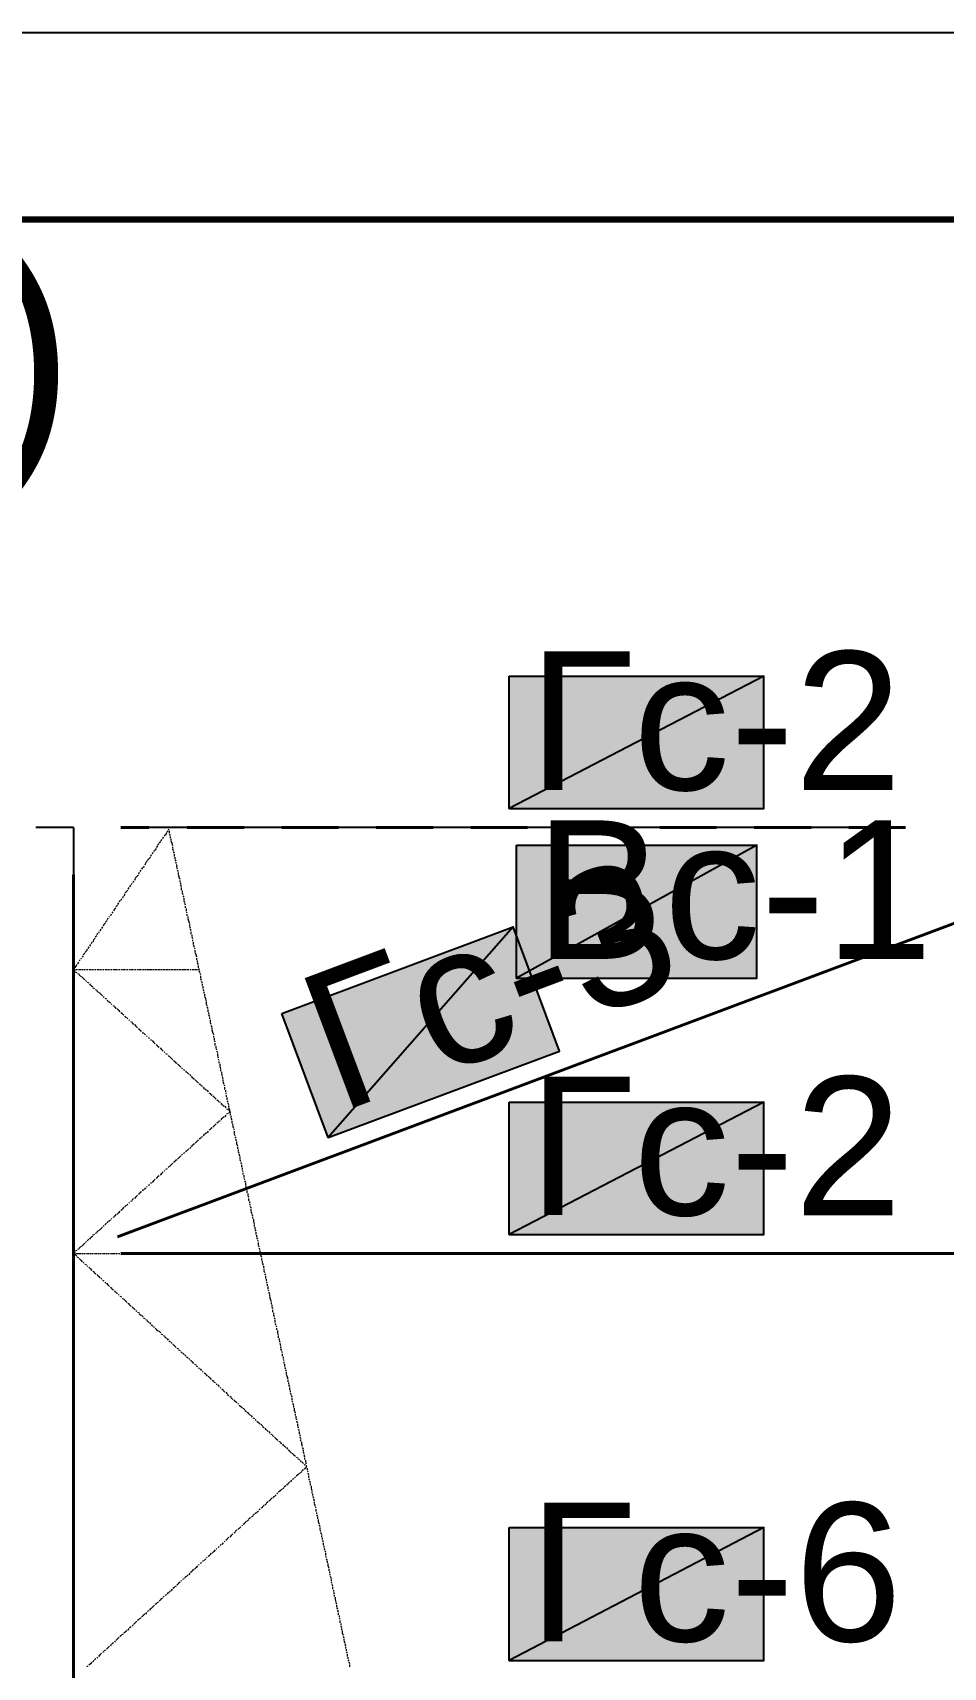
# Model space of a CAD drawing. Extents: x 0 to 604, y 0 to 420.
# Drawn here: x 78.74 to 102.81, y 376.8 to 420 of the extents above; entities that cross this region are included whole.
import ezdxf

# ---------------------------------------------------------------- set-up
doc = ezdxf.new("R2010")
doc.units = 0
doc.styles.add('TEYPDFCAD_TEXT', font='arial.ttf')

# ---------------------------------------------------------------- blocks, each defined once
blk = doc.blocks.new('A2-landscape')
for points in [[(594, 420), (0, 420)], [(589, 415), (20, 415)]]:
    blk.add_lwpolyline(points)

msp = doc.modelspace()

# ---------------------------------------------------------------- hatches: boundary and pattern name
at = {"true_color": 0xffffff}
h = msp.add_hatch(color=0, dxfattribs=at)
h.paths.add_polyline_path([(91.334, 402.992), (98.065, 402.992), (91.334, 399.5)])
h.paths.add_polyline_path([(98.065, 402.992), (91.334, 399.5), (98.065, 399.5)])
h = msp.add_hatch(color=0, dxfattribs=at)
h.paths.add_polyline_path([(91.525, 398.526), (97.875, 398.526), (91.525, 395.012)])
h.paths.add_polyline_path([(97.875, 398.526), (91.525, 395.012), (97.875, 395.012)])
h = msp.add_hatch(color=0, dxfattribs=at)
h.paths.add_polyline_path([(85.323, 394.081), (91.44, 396.367), (86.55, 390.8)])
h.paths.add_polyline_path([(91.44, 396.367), (86.55, 390.8), (92.668, 393.086)])
h = msp.add_hatch(color=0, dxfattribs=at)
h.paths.add_polyline_path([(91.334, 391.731), (98.065, 391.731), (91.334, 388.239)])
h.paths.add_polyline_path([(98.065, 391.731), (91.334, 388.239), (98.065, 388.239)])
h = msp.add_hatch(color=0, dxfattribs=at)
h.paths.add_polyline_path([(91.334, 380.492), (98.065, 380.492), (91.334, 376.978)])
h.paths.add_polyline_path([(98.065, 380.492), (91.334, 376.978), (98.065, 376.978)])

# ---------------------------------------------------------------- linework, layer by layer
at = {"color": 0, "lineweight": 0, "true_color": 0xffffff}
for p, q in [((91.334, 399.5), (98.065, 399.5)), ((91.525, 395.012), (97.875, 395.012)), ((86.55, 390.8), (92.668, 393.086)), ((91.334, 388.239), (98.065, 388.239)), ((91.334, 376.978), (98.065, 376.978))]:
    msp.add_line(p, q, dxfattribs=at)
at = {"color": 7, "lineweight": 25}
for p, q in [((79.819, 398.992), (78.825, 398.992)), ((79.819, 398.992), (79.819, 385.593)), ((101.325, 398.992), (81.322, 398.992)), ((79.819, 384.09), (79.819, 383.074)), ((79.819, 381.593), (79.819, 361.59))]:
    msp.add_line(p, q, dxfattribs=at)
at = {"color": 7, "lineweight": 40}
for p, q in [((81.809, 398.992), (81.068, 398.992)), ((84.328, 398.992), (82.825, 398.992)), ((86.826, 398.992), (85.323, 398.992)), ((89.323, 398.992), (87.82, 398.992)), ((91.821, 398.992), (90.318, 398.992)), ((94.319, 398.992), (92.816, 398.992)), ((96.816, 398.992), (95.313, 398.992)), ((99.314, 398.992), (97.811, 398.992)), ((101.812, 398.992), (100.309, 398.992)), ((80.984, 388.175), (108.648, 398.547)), ((79.819, 397.743), (79.819, 310.219)), ((108.564, 387.731), (81.068, 387.731))]:
    msp.add_line(p, q, dxfattribs=at)
at = {"color": 7, "lineweight": 5}
for p, q in [((82.232, 398.801), (82.211, 398.759)), ((82.275, 398.843), (82.254, 398.801)), ((82.317, 398.907), (82.275, 398.865)), ((82.338, 398.949), (82.317, 398.928)), ((82.338, 398.928), (82.338, 398.949)), ((82.359, 398.843), (82.359, 398.907)), ((82.381, 398.78), (82.359, 398.822)), ((82.381, 398.716), (82.381, 398.759)), ((81.915, 398.335), (81.894, 398.293)), ((81.957, 398.399), (81.936, 398.357)), ((82, 398.441), (81.978, 398.399)), ((82.042, 398.505), (82, 398.462)), ((82.084, 398.568), (82.042, 398.526)), ((82.127, 398.611), (82.084, 398.589)), ((82.148, 398.674), (82.127, 398.632)), ((82.19, 398.738), (82.169, 398.695)), ((82.402, 398.653), (82.402, 398.695)), ((82.423, 398.568), (82.402, 398.632)), ((82.444, 398.505), (82.423, 398.568)), ((82.444, 398.441), (82.444, 398.484)), ((82.465, 398.378), (82.444, 398.42)), ((82.486, 398.314), (82.465, 398.357)), ((81.64, 397.933), (81.619, 397.891)), ((81.682, 397.976), (81.661, 397.933)), ((81.724, 398.039), (81.703, 397.997)), ((81.767, 398.103), (81.724, 398.06)), ((81.809, 398.166), (81.767, 398.124)), ((81.851, 398.209), (81.809, 398.166)), ((81.873, 398.272), (81.851, 398.23)), ((82.486, 398.23), (82.486, 398.293)), ((82.508, 398.166), (82.508, 398.209)), ((82.529, 398.103), (82.508, 398.145)), ((82.529, 398.039), (82.529, 398.081)), ((82.55, 397.954), (82.55, 398.018)), ((82.571, 397.891), (82.55, 397.933)), ((81.322, 397.468), (81.301, 397.425)), ((81.365, 397.51), (81.343, 397.489)), ((81.407, 397.574), (81.386, 397.531)), ((81.449, 397.637), (81.428, 397.595)), ((81.492, 397.7), (81.449, 397.658)), ((81.534, 397.743), (81.492, 397.7)), ((81.555, 397.806), (81.534, 397.764)), ((81.597, 397.87), (81.576, 397.827)), ((82.592, 397.827), (82.571, 397.87)), ((82.592, 397.764), (82.592, 397.806)), ((82.613, 397.679), (82.592, 397.743)), ((82.635, 397.616), (82.613, 397.679)), ((82.635, 397.552), (82.635, 397.595)), ((82.656, 397.489), (82.656, 397.531)), ((82.677, 397.425), (82.656, 397.468)), ((81.047, 397.065), (81.026, 397.023)), ((81.089, 397.108), (81.068, 397.065)), ((81.132, 397.171), (81.111, 397.129)), ((81.174, 397.235), (81.153, 397.192)), ((81.216, 397.298), (81.174, 397.256)), ((81.259, 397.341), (81.216, 397.298)), ((81.28, 397.404), (81.259, 397.362)), ((82.677, 397.341), (82.677, 397.404)), ((82.698, 397.277), (82.698, 397.319)), ((82.719, 397.214), (82.698, 397.256)), ((82.74, 397.15), (82.719, 397.192)), ((82.74, 397.065), (82.74, 397.129)), ((82.762, 397.002), (82.74, 397.044)), ((80.73, 396.6), (80.708, 396.557)), ((80.772, 396.642), (80.751, 396.621)), ((80.814, 396.706), (80.793, 396.663)), ((80.857, 396.769), (80.835, 396.727)), ((80.899, 396.833), (80.878, 396.79)), ((80.941, 396.875), (80.899, 396.833)), ((80.984, 396.938), (80.941, 396.896)), ((81.005, 397.002), (80.984, 396.96)), ((82.783, 396.938), (82.762, 396.981)), ((82.783, 396.875), (82.783, 396.917)), ((82.804, 396.79), (82.804, 396.854)), ((82.825, 396.727), (82.804, 396.769)), ((82.825, 396.663), (82.825, 396.706)), ((82.846, 396.6), (82.846, 396.642)), ((80.454, 396.198), (80.433, 396.155)), ((80.497, 396.24), (80.476, 396.198)), ((80.539, 396.303), (80.518, 396.261)), ((80.581, 396.367), (80.56, 396.325)), ((80.624, 396.43), (80.603, 396.388)), ((80.666, 396.473), (80.624, 396.43)), ((80.708, 396.536), (80.666, 396.494)), ((82.867, 396.515), (82.846, 396.579)), ((82.889, 396.452), (82.867, 396.515)), ((82.889, 396.388), (82.889, 396.43)), ((82.91, 396.325), (82.889, 396.367)), ((82.931, 396.261), (82.91, 396.303)), ((82.931, 396.176), (82.931, 396.24)), ((80.158, 395.732), (80.116, 395.69)), ((80.179, 395.774), (80.158, 395.732)), ((80.222, 395.838), (80.2, 395.796)), ((80.264, 395.901), (80.243, 395.859)), ((80.306, 395.965), (80.285, 395.923)), ((80.349, 396.007), (80.327, 395.965)), ((80.391, 396.071), (80.349, 396.028)), ((80.433, 396.134), (80.391, 396.092)), ((82.952, 396.113), (82.952, 396.155)), ((82.973, 396.049), (82.952, 396.092)), ((82.973, 395.986), (82.973, 396.028)), ((82.994, 395.901), (82.994, 395.965)), ((83.016, 395.838), (82.994, 395.88)), ((83.037, 395.774), (83.016, 395.817)), ((83.037, 395.711), (83.037, 395.753)), ((79.883, 395.33), (79.841, 395.288)), ((79.904, 395.372), (79.883, 395.33)), ((79.947, 395.436), (79.925, 395.393)), ((79.989, 395.499), (79.968, 395.457)), ((80.031, 395.541), (80.01, 395.52)), ((80.073, 395.605), (80.052, 395.563)), ((80.116, 395.668), (80.073, 395.626)), ((83.058, 395.626), (83.037, 395.69)), ((83.079, 395.563), (83.058, 395.626)), ((83.079, 395.499), (83.079, 395.541)), ((83.1, 395.436), (83.1, 395.478)), ((83.121, 395.372), (83.1, 395.414)), ((83.121, 395.288), (83.121, 395.351)), ((79.841, 395.266), (79.819, 395.245)), ((79.819, 395.245), (79.862, 395.203)), ((79.819, 395.203), (79.819, 395.245)), ((79.819, 395.245), (79.862, 395.245)), ((79.819, 395.139), (79.819, 395.182)), ((79.819, 395.055), (79.819, 395.118)), ((79.819, 394.991), (79.819, 395.055)), ((79.819, 394.928), (79.819, 394.97)), ((79.819, 394.864), (79.819, 394.906)), ((79.862, 395.182), (79.904, 395.16)), ((79.883, 395.245), (79.925, 395.245)), ((79.925, 395.139), (79.968, 395.118)), ((79.947, 395.245), (80.01, 395.245)), ((79.968, 395.097), (80.01, 395.055)), ((80.031, 395.245), (80.073, 395.245)), ((80.031, 395.055), (80.073, 395.012)), ((80.073, 395.012), (80.116, 394.97)), ((80.095, 395.245), (80.137, 395.245)), ((80.137, 394.949), (80.158, 394.928)), ((80.158, 395.245), (80.2, 395.245)), ((80.179, 394.906), (80.222, 394.885)), ((80.222, 395.245), (80.285, 395.245)), ((80.243, 394.864), (80.264, 394.822)), ((80.306, 395.245), (80.349, 395.245)), ((80.37, 395.245), (80.412, 395.245)), ((80.433, 395.245), (80.497, 395.245)), ((80.518, 395.245), (80.56, 395.245)), ((80.581, 395.245), (80.624, 395.245)), ((80.645, 395.245), (80.708, 395.245)), ((80.73, 395.245), (80.772, 395.245)), ((80.793, 395.245), (80.835, 395.245)), ((80.857, 395.245), (80.92, 395.245)), ((80.92, 395.245), (80.984, 395.245)), ((81.005, 395.245), (81.047, 395.245)), ((81.068, 395.245), (81.111, 395.245)), ((81.132, 395.245), (81.195, 395.245)), ((81.216, 395.245), (81.259, 395.245)), ((81.28, 395.245), (81.322, 395.245)), ((81.343, 395.245), (81.407, 395.245)), ((81.428, 395.245), (81.47, 395.245)), ((81.492, 395.245), (81.534, 395.245)), ((81.555, 395.245), (81.619, 395.245)), ((81.64, 395.245), (81.682, 395.245)), ((81.703, 395.245), (81.746, 395.245)), ((81.767, 395.245), (81.83, 395.245)), ((81.83, 395.245), (81.894, 395.245)), ((81.915, 395.245), (81.957, 395.245)), ((81.978, 395.245), (82.021, 395.245)), ((82.042, 395.245), (82.105, 395.245)), ((82.127, 395.245), (82.169, 395.245)), ((82.19, 395.245), (82.232, 395.245)), ((82.254, 395.245), (82.317, 395.245)), ((82.338, 395.245), (82.381, 395.245)), ((82.402, 395.245), (82.444, 395.245)), ((82.465, 395.245), (82.529, 395.245)), ((82.55, 395.245), (82.592, 395.245)), ((82.613, 395.245), (82.656, 395.245)), ((82.677, 395.245), (82.74, 395.245)), ((82.74, 395.245), (82.804, 395.245)), ((82.825, 395.245), (82.867, 395.245)), ((82.889, 395.245), (82.931, 395.245)), ((82.952, 395.245), (83.016, 395.245)), ((83.037, 395.245), (83.079, 395.245)), ((83.1, 395.245), (83.143, 395.245)), ((83.143, 395.224), (83.143, 395.266)), ((83.164, 395.16), (83.143, 395.203)), ((83.185, 395.097), (83.164, 395.139)), ((83.185, 395.012), (83.185, 395.076)), ((83.206, 394.949), (83.185, 394.991)), ((83.227, 394.885), (83.206, 394.928)), ((83.227, 394.822), (83.227, 394.864)), ((79.819, 394.779), (79.819, 394.843)), ((79.819, 394.716), (79.819, 394.758)), ((79.819, 394.652), (79.819, 394.695)), ((79.819, 394.568), (79.819, 394.631)), ((79.819, 394.504), (79.819, 394.547)), ((79.819, 394.441), (79.819, 394.483)), ((80.285, 394.822), (80.327, 394.779)), ((80.327, 394.758), (80.37, 394.737)), ((80.391, 394.716), (80.433, 394.695)), ((80.433, 394.674), (80.476, 394.631)), ((80.497, 394.631), (80.539, 394.589)), ((80.539, 394.589), (80.581, 394.547)), ((80.603, 394.525), (80.624, 394.504)), ((80.645, 394.483), (80.687, 394.462)), ((80.708, 394.441), (80.73, 394.399)), ((83.248, 394.737), (83.248, 394.801)), ((83.27, 394.674), (83.248, 394.716)), ((83.27, 394.61), (83.27, 394.652)), ((83.291, 394.547), (83.291, 394.589)), ((83.312, 394.462), (83.291, 394.525)), ((83.333, 394.399), (83.312, 394.462)), ((79.819, 394.356), (79.819, 394.42)), ((79.819, 394.293), (79.819, 394.335)), ((79.819, 394.229), (79.819, 394.271)), ((79.819, 394.144), (79.819, 394.208)), ((79.819, 394.081), (79.819, 394.144)), ((79.819, 394.017), (79.819, 394.06)), ((80.751, 394.399), (80.793, 394.356)), ((80.814, 394.335), (80.835, 394.314)), ((80.857, 394.293), (80.899, 394.271)), ((80.899, 394.25), (80.941, 394.208)), ((80.962, 394.208), (81.005, 394.166)), ((81.005, 394.166), (81.047, 394.123)), ((81.068, 394.102), (81.111, 394.081)), ((81.111, 394.06), (81.153, 394.039)), ((81.174, 394.017), (81.195, 393.975)), ((83.333, 394.335), (83.333, 394.377)), ((83.354, 394.271), (83.333, 394.314)), ((83.375, 394.208), (83.354, 394.25)), ((83.375, 394.123), (83.375, 394.187)), ((83.397, 394.06), (83.397, 394.102)), ((83.418, 393.996), (83.397, 394.039)), ((79.819, 393.954), (79.819, 393.996)), ((79.819, 393.869), (79.819, 393.933)), ((79.819, 393.806), (79.819, 393.848)), ((79.819, 393.742), (79.819, 393.785)), ((79.819, 393.658), (79.819, 393.721)), ((79.819, 393.594), (79.819, 393.637)), ((79.819, 393.531), (79.819, 393.573)), ((81.216, 393.975), (81.259, 393.933)), ((81.28, 393.912), (81.301, 393.89)), ((81.322, 393.869), (81.365, 393.848)), ((81.365, 393.827), (81.407, 393.785)), ((81.428, 393.785), (81.47, 393.742)), ((81.47, 393.742), (81.513, 393.7)), ((81.534, 393.679), (81.576, 393.658)), ((81.576, 393.637), (81.619, 393.615)), ((81.64, 393.594), (81.661, 393.552)), ((83.418, 393.933), (83.418, 393.975)), ((83.439, 393.848), (83.439, 393.912)), ((83.46, 393.785), (83.439, 393.827)), ((83.481, 393.721), (83.46, 393.764)), ((83.481, 393.658), (83.481, 393.7)), ((83.502, 393.573), (83.481, 393.637)), ((83.524, 393.51), (83.502, 393.573)), ((79.819, 393.446), (79.819, 393.51)), ((79.819, 393.382), (79.819, 393.425)), ((79.819, 393.319), (79.819, 393.361)), ((79.819, 393.234), (79.819, 393.298)), ((79.819, 393.171), (79.819, 393.234)), ((79.819, 393.107), (79.819, 393.15)), ((81.682, 393.552), (81.724, 393.51)), ((81.746, 393.488), (81.767, 393.467)), ((81.788, 393.446), (81.83, 393.425)), ((81.851, 393.404), (81.873, 393.361)), ((81.894, 393.361), (81.936, 393.319)), ((81.936, 393.319), (81.978, 393.277)), ((82, 393.255), (82.042, 393.234)), ((82.042, 393.213), (82.084, 393.192)), ((82.105, 393.171), (82.148, 393.128)), ((83.524, 393.446), (83.524, 393.488)), ((83.545, 393.382), (83.545, 393.425)), ((83.566, 393.319), (83.545, 393.361)), ((83.566, 393.234), (83.566, 393.298)), ((83.587, 393.171), (83.587, 393.213)), ((83.608, 393.107), (83.587, 393.15)), ((79.819, 393.044), (79.819, 393.086)), ((79.819, 392.959), (79.819, 393.023)), ((79.819, 392.896), (79.819, 392.938)), ((79.819, 392.832), (79.819, 392.874)), ((79.819, 392.747), (79.819, 392.811)), ((79.819, 392.684), (79.819, 392.726)), ((82.148, 393.128), (82.19, 393.086)), ((82.211, 393.065), (82.232, 393.044)), ((82.254, 393.023), (82.296, 393.002)), ((82.317, 392.98), (82.338, 392.938)), ((82.359, 392.938), (82.402, 392.896)), ((82.402, 392.896), (82.444, 392.853)), ((82.465, 392.832), (82.508, 392.811)), ((82.508, 392.79), (82.55, 392.769)), ((82.571, 392.747), (82.613, 392.705)), ((82.613, 392.705), (82.656, 392.663)), ((83.629, 393.044), (83.608, 393.086)), ((83.629, 392.959), (83.629, 393.023)), ((83.651, 392.896), (83.629, 392.938)), ((83.672, 392.832), (83.651, 392.874)), ((83.672, 392.769), (83.672, 392.811)), ((83.693, 392.684), (83.693, 392.747)), ((79.819, 392.62), (79.819, 392.663)), ((79.819, 392.536), (79.819, 392.599)), ((79.819, 392.472), (79.819, 392.515)), ((79.819, 392.409), (79.819, 392.451)), ((79.819, 392.324), (79.819, 392.388)), ((79.819, 392.261), (79.819, 392.324)), ((82.677, 392.642), (82.698, 392.62)), ((82.719, 392.599), (82.762, 392.578)), ((82.783, 392.557), (82.804, 392.515)), ((82.825, 392.515), (82.867, 392.472)), ((82.889, 392.472), (82.91, 392.43)), ((82.931, 392.409), (82.973, 392.388)), ((82.973, 392.366), (83.016, 392.345)), ((83.037, 392.324), (83.079, 392.282)), ((83.079, 392.282), (83.121, 392.239)), ((83.714, 392.62), (83.693, 392.684)), ((83.714, 392.557), (83.714, 392.599)), ((83.735, 392.493), (83.735, 392.536)), ((83.756, 392.43), (83.735, 392.472)), ((83.778, 392.345), (83.756, 392.409)), ((83.778, 392.282), (83.778, 392.324)), ((79.819, 392.197), (79.819, 392.239)), ((79.819, 392.134), (79.819, 392.176)), ((79.819, 392.049), (79.819, 392.113)), ((79.819, 391.985), (79.819, 392.028)), ((79.819, 391.922), (79.819, 391.964)), ((79.819, 391.837), (79.819, 391.901)), ((83.143, 392.218), (83.185, 392.197)), ((83.185, 392.176), (83.227, 392.155)), ((83.248, 392.134), (83.27, 392.091)), ((83.291, 392.091), (83.333, 392.049)), ((83.354, 392.049), (83.375, 392.007)), ((83.397, 391.985), (83.439, 391.964)), ((83.439, 391.943), (83.481, 391.922)), ((83.502, 391.901), (83.545, 391.858)), ((83.545, 391.858), (83.587, 391.816)), ((83.799, 392.218), (83.778, 392.261)), ((83.82, 392.155), (83.799, 392.197)), ((83.82, 392.07), (83.82, 392.134)), ((83.841, 392.007), (83.841, 392.049)), ((83.862, 391.943), (83.841, 391.985)), ((83.862, 391.88), (83.862, 391.922)), ((83.883, 391.795), (83.883, 391.858)), ((79.819, 391.774), (79.819, 391.816)), ((79.819, 391.71), (79.819, 391.753)), ((79.819, 391.626), (79.819, 391.689)), ((79.819, 391.562), (79.819, 391.604)), ((79.819, 391.499), (79.819, 391.541)), ((79.819, 391.414), (79.819, 391.478)), ((79.819, 391.351), (79.819, 391.414)), ((83.608, 391.795), (83.651, 391.774)), ((83.651, 391.753), (83.693, 391.731)), ((83.714, 391.71), (83.735, 391.668)), ((83.756, 391.668), (83.799, 391.626)), ((83.82, 391.626), (83.841, 391.583)), ((83.862, 391.562), (83.905, 391.541)), ((83.905, 391.435), (83.862, 391.414)), ((83.905, 391.731), (83.883, 391.774)), ((83.926, 391.668), (83.905, 391.71)), ((83.926, 391.604), (83.926, 391.647)), ((83.947, 391.52), (83.926, 391.583)), ((83.926, 391.52), (83.947, 391.499)), ((83.947, 391.499), (83.926, 391.456)), ((83.968, 391.456), (83.947, 391.52)), ((83.968, 391.393), (83.968, 391.435)), ((79.819, 391.287), (79.819, 391.329)), ((79.819, 391.223), (79.819, 391.266)), ((79.819, 391.139), (79.819, 391.202)), ((79.819, 391.075), (79.819, 391.118)), ((79.819, 391.012), (79.819, 391.054)), ((79.819, 390.927), (79.819, 390.991)), ((83.439, 391.012), (83.397, 390.991)), ((83.481, 391.054), (83.439, 391.033)), ((83.545, 391.118), (83.502, 391.075)), ((83.587, 391.16), (83.545, 391.118)), ((83.651, 391.202), (83.608, 391.181)), ((83.693, 391.245), (83.651, 391.223)), ((83.735, 391.308), (83.714, 391.266)), ((83.799, 391.351), (83.756, 391.308)), ((83.841, 391.393), (83.82, 391.351)), ((83.989, 391.329), (83.989, 391.372)), ((84.01, 391.266), (83.989, 391.308)), ((84.01, 391.181), (84.01, 391.245)), ((84.032, 391.118), (84.032, 391.16)), ((84.053, 391.054), (84.032, 391.096)), ((84.074, 390.991), (84.053, 391.033)), ((79.819, 390.864), (79.819, 390.906)), ((79.819, 390.8), (79.819, 390.842)), ((79.819, 390.716), (79.819, 390.779)), ((79.819, 390.652), (79.819, 390.694)), ((79.819, 390.589), (79.819, 390.631)), ((79.819, 390.504), (79.819, 390.567)), ((82.91, 390.546), (82.889, 390.504)), ((82.973, 390.589), (82.931, 390.567)), ((83.016, 390.631), (82.973, 390.61)), ((83.079, 390.694), (83.037, 390.652)), ((83.121, 390.737), (83.079, 390.694)), ((83.185, 390.779), (83.143, 390.758)), ((83.227, 390.821), (83.185, 390.8)), ((83.27, 390.885), (83.248, 390.842)), ((83.333, 390.927), (83.291, 390.885)), ((83.375, 390.969), (83.354, 390.927)), ((84.074, 390.906), (84.074, 390.969)), ((84.095, 390.842), (84.074, 390.885)), ((84.116, 390.779), (84.095, 390.821)), ((84.116, 390.716), (84.116, 390.758)), ((84.137, 390.631), (84.137, 390.694)), ((84.159, 390.567), (84.137, 390.631)), ((84.159, 390.504), (84.159, 390.546)), ((79.819, 390.44), (79.819, 390.504)), ((79.819, 390.377), (79.819, 390.419)), ((79.819, 390.313), (79.819, 390.356)), ((79.819, 390.229), (79.819, 390.292)), ((79.819, 390.165), (79.819, 390.207)), ((79.819, 390.102), (79.819, 390.144)), ((82.444, 390.123), (82.402, 390.08)), ((82.508, 390.165), (82.465, 390.144)), ((82.55, 390.207), (82.508, 390.186)), ((82.613, 390.271), (82.571, 390.229)), ((82.656, 390.313), (82.613, 390.271)), ((82.698, 390.356), (82.677, 390.334)), ((82.762, 390.398), (82.719, 390.377)), ((82.804, 390.461), (82.783, 390.419)), ((82.867, 390.504), (82.825, 390.461)), ((84.18, 390.44), (84.18, 390.483)), ((84.201, 390.377), (84.18, 390.419)), ((84.222, 390.292), (84.201, 390.356)), ((84.222, 390.229), (84.222, 390.271)), ((84.243, 390.165), (84.222, 390.207)), ((84.264, 390.102), (84.243, 390.144)), ((79.819, 390.017), (79.819, 390.08)), ((79.819, 389.953), (79.819, 389.996)), ((79.819, 389.89), (79.819, 389.932)), ((79.819, 389.805), (79.819, 389.869)), ((79.819, 389.742), (79.819, 389.784)), ((79.819, 389.678), (79.819, 389.721)), ((81.978, 389.699), (81.936, 389.657)), ((82.042, 389.742), (82, 389.721)), ((82.084, 389.784), (82.042, 389.763)), ((82.148, 389.848), (82.105, 389.805)), ((82.19, 389.89), (82.148, 389.848)), ((82.232, 389.932), (82.211, 389.911)), ((82.296, 389.975), (82.254, 389.953)), ((82.338, 390.038), (82.317, 389.996)), ((82.402, 390.08), (82.359, 390.038)), ((84.264, 390.017), (84.264, 390.08)), ((84.286, 389.953), (84.286, 389.996)), ((84.307, 389.89), (84.286, 389.932)), ((84.307, 389.827), (84.307, 389.869)), ((84.328, 389.742), (84.328, 389.805)), ((84.349, 389.678), (84.328, 389.721)), ((79.819, 389.594), (79.819, 389.657)), ((79.819, 389.53), (79.819, 389.594)), ((79.819, 389.467), (79.819, 389.509)), ((79.819, 389.403), (79.819, 389.445)), ((79.819, 389.318), (79.819, 389.382)), ((79.819, 389.255), (79.819, 389.297)), ((81.513, 389.276), (81.47, 389.234)), ((81.576, 389.318), (81.534, 389.297)), ((81.619, 389.361), (81.576, 389.34)), ((81.661, 389.424), (81.64, 389.382)), ((81.724, 389.467), (81.682, 389.424)), ((81.767, 389.509), (81.746, 389.488)), ((81.83, 389.551), (81.788, 389.53)), ((81.873, 389.615), (81.851, 389.572)), ((81.936, 389.657), (81.894, 389.615)), ((84.37, 389.615), (84.349, 389.657)), ((84.37, 389.551), (84.37, 389.594)), ((84.391, 389.467), (84.37, 389.53)), ((84.413, 389.403), (84.391, 389.467)), ((84.413, 389.34), (84.413, 389.382)), ((84.434, 389.276), (84.434, 389.318)), ((84.455, 389.213), (84.434, 389.255)), ((79.819, 389.192), (79.819, 389.234)), ((79.819, 389.107), (79.819, 389.17)), ((79.819, 389.043), (79.819, 389.086)), ((79.819, 388.98), (79.819, 389.022)), ((79.819, 388.895), (79.819, 388.959)), ((79.819, 388.832), (79.819, 388.874)), ((81.047, 388.853), (81.005, 388.81)), ((81.111, 388.895), (81.068, 388.874)), ((81.153, 388.959), (81.111, 388.916)), ((81.195, 389.001), (81.174, 388.959)), ((81.259, 389.043), (81.216, 389.001)), ((81.301, 389.086), (81.28, 389.065)), ((81.365, 389.128), (81.322, 389.107)), ((81.407, 389.192), (81.365, 389.149)), ((81.47, 389.234), (81.428, 389.192)), ((84.455, 389.128), (84.455, 389.192)), ((84.476, 389.065), (84.476, 389.107)), ((84.497, 389.001), (84.476, 389.043)), ((84.518, 388.937), (84.497, 388.98)), ((84.518, 388.853), (84.518, 388.916)), ((84.54, 388.789), (84.518, 388.832)), ((79.819, 388.768), (79.819, 388.81)), ((79.819, 388.683), (79.819, 388.747)), ((79.819, 388.62), (79.819, 388.683)), ((79.819, 388.557), (79.819, 388.599)), ((79.819, 388.493), (79.819, 388.535)), ((79.819, 388.408), (79.819, 388.472)), ((79.819, 388.345), (79.819, 388.387)), ((80.539, 388.387), (80.497, 388.345)), ((80.581, 388.43), (80.539, 388.387)), ((80.624, 388.472), (80.603, 388.451)), ((80.687, 388.535), (80.645, 388.493)), ((80.73, 388.578), (80.708, 388.535)), ((80.793, 388.62), (80.751, 388.578)), ((80.835, 388.662), (80.814, 388.641)), ((80.899, 388.705), (80.857, 388.683)), ((80.941, 388.768), (80.899, 388.726)), ((81.005, 388.81), (80.962, 388.768)), ((84.561, 388.726), (84.54, 388.768)), ((84.561, 388.662), (84.561, 388.705)), ((84.582, 388.578), (84.582, 388.641)), ((84.603, 388.514), (84.582, 388.578)), ((84.603, 388.451), (84.603, 388.493)), ((84.624, 388.387), (84.624, 388.43)), ((79.819, 388.281), (79.819, 388.324)), ((79.819, 388.197), (79.819, 388.26)), ((79.819, 388.133), (79.819, 388.175)), ((79.819, 388.07), (79.819, 388.112)), ((79.819, 387.985), (79.819, 388.048)), ((79.819, 387.921), (79.819, 387.964)), ((80.073, 387.964), (80.031, 387.921)), ((80.116, 388.006), (80.073, 387.964)), ((80.158, 388.048), (80.137, 388.027)), ((80.222, 388.112), (80.179, 388.07)), ((80.264, 388.154), (80.243, 388.112)), ((80.327, 388.197), (80.285, 388.154)), ((80.37, 388.239), (80.327, 388.218)), ((80.433, 388.281), (80.391, 388.26)), ((80.476, 388.345), (80.433, 388.303)), ((84.645, 388.324), (84.624, 388.366)), ((84.645, 388.239), (84.645, 388.303)), ((84.667, 388.175), (84.667, 388.218)), ((84.688, 388.112), (84.667, 388.154)), ((84.709, 388.048), (84.688, 388.091)), ((84.709, 387.964), (84.709, 388.027)), ((79.819, 387.858), (79.819, 387.9)), ((79.819, 387.773), (79.819, 387.837)), ((79.862, 387.773), (79.819, 387.731)), ((79.819, 387.71), (79.819, 387.773)), ((79.819, 387.731), (79.862, 387.731)), ((79.819, 387.731), (79.841, 387.71)), ((79.819, 387.646), (79.819, 387.689)), ((79.819, 387.583), (79.819, 387.625)), ((79.819, 387.498), (79.819, 387.562)), ((79.904, 387.816), (79.862, 387.795)), ((79.862, 387.71), (79.904, 387.667)), ((79.883, 387.731), (79.947, 387.731)), ((79.904, 387.646), (79.947, 387.625)), ((79.968, 387.858), (79.925, 387.837)), ((79.947, 387.731), (80.01, 387.731)), ((80.01, 387.921), (79.968, 387.879)), ((79.968, 387.604), (80.01, 387.562)), ((80.01, 387.562), (80.052, 387.519)), ((80.031, 387.731), (80.073, 387.731)), ((80.073, 387.519), (80.095, 387.477)), ((80.095, 387.731), (80.137, 387.731)), ((80.158, 387.731), (80.222, 387.731)), ((80.243, 387.731), (80.285, 387.731)), ((80.306, 387.731), (80.349, 387.731)), ((80.37, 387.731), (80.433, 387.731)), ((80.454, 387.731), (80.497, 387.731)), ((80.518, 387.731), (80.56, 387.731)), ((80.581, 387.731), (80.645, 387.731)), ((80.666, 387.731), (80.708, 387.731)), ((80.73, 387.731), (80.772, 387.731)), ((80.793, 387.731), (80.857, 387.731)), ((80.857, 387.731), (80.92, 387.731)), ((80.941, 387.731), (80.984, 387.731)), ((81.005, 387.731), (81.047, 387.731)), ((81.068, 387.731), (81.132, 387.731)), ((81.153, 387.731), (81.195, 387.731)), ((81.216, 387.731), (81.259, 387.731)), ((81.28, 387.731), (81.343, 387.731)), ((81.365, 387.731), (81.407, 387.731)), ((81.428, 387.731), (81.47, 387.731)), ((81.492, 387.731), (81.555, 387.731)), ((81.576, 387.731), (81.619, 387.731)), ((81.64, 387.731), (81.682, 387.731)), ((81.703, 387.731), (81.767, 387.731)), ((81.767, 387.731), (81.83, 387.731)), ((81.851, 387.731), (81.894, 387.731)), ((81.915, 387.731), (81.957, 387.731)), ((81.978, 387.731), (82.042, 387.731)), ((82.063, 387.731), (82.105, 387.731)), ((82.127, 387.731), (82.169, 387.731)), ((82.19, 387.731), (82.254, 387.731)), ((82.275, 387.731), (82.317, 387.731)), ((82.338, 387.731), (82.381, 387.731)), ((82.402, 387.731), (82.465, 387.731)), ((82.486, 387.731), (82.529, 387.731)), ((82.55, 387.731), (82.592, 387.731)), ((82.613, 387.731), (82.677, 387.731)), ((82.677, 387.731), (82.74, 387.731)), ((82.762, 387.731), (82.804, 387.731)), ((82.825, 387.731), (82.867, 387.731)), ((82.889, 387.731), (82.952, 387.731)), ((82.973, 387.731), (83.016, 387.731)), ((83.037, 387.731), (83.079, 387.731)), ((83.1, 387.731), (83.164, 387.731)), ((83.185, 387.731), (83.227, 387.731)), ((83.248, 387.731), (83.291, 387.731)), ((83.312, 387.731), (83.375, 387.731)), ((83.397, 387.731), (83.439, 387.731)), ((83.46, 387.731), (83.502, 387.731)), ((83.524, 387.731), (83.587, 387.731)), ((83.587, 387.731), (83.651, 387.731)), ((83.672, 387.731), (83.714, 387.731)), ((83.735, 387.731), (83.778, 387.731)), ((83.799, 387.731), (83.862, 387.731)), ((83.883, 387.731), (83.926, 387.731)), ((83.947, 387.731), (83.989, 387.731)), ((84.01, 387.731), (84.074, 387.731)), ((84.095, 387.731), (84.137, 387.731)), ((84.159, 387.731), (84.201, 387.731)), ((84.222, 387.731), (84.286, 387.731)), ((84.307, 387.731), (84.349, 387.731)), ((84.37, 387.731), (84.413, 387.731)), ((84.434, 387.731), (84.497, 387.731)), ((84.497, 387.731), (84.561, 387.731)), ((84.582, 387.731), (84.624, 387.731)), ((84.645, 387.731), (84.688, 387.731)), ((84.73, 387.9), (84.709, 387.943)), ((84.709, 387.731), (84.772, 387.731)), ((84.751, 387.837), (84.73, 387.879)), ((84.751, 387.773), (84.751, 387.816)), ((84.772, 387.689), (84.772, 387.752)), ((84.794, 387.625), (84.772, 387.689)), ((84.794, 387.562), (84.794, 387.604)), ((84.815, 387.498), (84.815, 387.541)), ((79.819, 387.435), (79.819, 387.477)), ((79.819, 387.371), (79.819, 387.413)), ((79.819, 387.286), (79.819, 387.35)), ((79.819, 387.223), (79.819, 387.265)), ((79.819, 387.159), (79.819, 387.202)), ((79.819, 387.075), (79.819, 387.138)), ((80.116, 387.456), (80.158, 387.435)), ((80.179, 387.413), (80.2, 387.392)), ((80.222, 387.371), (80.264, 387.329)), ((80.264, 387.329), (80.306, 387.286)), ((80.327, 387.265), (80.37, 387.244)), ((80.37, 387.223), (80.412, 387.202)), ((80.433, 387.181), (80.476, 387.138)), ((80.476, 387.138), (80.518, 387.096)), ((80.539, 387.096), (80.56, 387.054)), ((84.836, 387.435), (84.815, 387.477)), ((84.857, 387.35), (84.836, 387.413)), ((84.857, 387.286), (84.857, 387.329)), ((84.878, 387.223), (84.857, 387.265)), ((84.899, 387.159), (84.878, 387.202)), ((84.899, 387.075), (84.899, 387.138)), ((79.819, 387.011), (79.819, 387.054)), ((79.819, 386.948), (79.819, 386.99)), ((79.819, 386.863), (79.819, 386.927)), ((79.819, 386.8), (79.819, 386.863)), ((79.819, 386.736), (79.819, 386.779)), ((79.819, 386.673), (79.819, 386.715)), ((80.581, 387.032), (80.624, 387.011)), ((80.645, 386.99), (80.666, 386.948)), ((80.687, 386.948), (80.73, 386.906)), ((80.73, 386.906), (80.772, 386.863)), ((80.793, 386.842), (80.835, 386.821)), ((80.835, 386.8), (80.878, 386.779)), ((80.899, 386.757), (80.92, 386.715)), ((80.941, 386.715), (80.984, 386.673)), ((84.921, 387.011), (84.921, 387.054)), ((84.942, 386.948), (84.921, 386.99)), ((84.942, 386.884), (84.942, 386.927)), ((84.963, 386.8), (84.963, 386.863)), ((84.984, 386.736), (84.963, 386.779)), ((85.005, 386.673), (84.984, 386.715)), ((79.819, 386.588), (79.819, 386.651)), ((79.819, 386.524), (79.819, 386.567)), ((79.819, 386.461), (79.819, 386.503)), ((79.819, 386.376), (79.819, 386.44)), ((79.819, 386.313), (79.819, 386.355)), ((79.819, 386.249), (79.819, 386.292)), ((79.819, 386.165), (79.819, 386.228)), ((81.005, 386.651), (81.026, 386.63)), ((81.047, 386.609), (81.089, 386.588)), ((81.111, 386.567), (81.132, 386.524)), ((81.153, 386.524), (81.195, 386.482)), ((81.195, 386.482), (81.238, 386.44)), ((81.259, 386.419), (81.301, 386.397)), ((81.301, 386.376), (81.343, 386.334)), ((81.365, 386.334), (81.386, 386.292)), ((81.407, 386.292), (81.449, 386.249)), ((81.47, 386.228), (81.492, 386.207)), ((85.005, 386.609), (85.005, 386.651)), ((85.026, 386.524), (85.005, 386.588)), ((85.048, 386.461), (85.026, 386.524)), ((85.048, 386.397), (85.048, 386.44)), ((85.069, 386.334), (85.069, 386.376)), ((85.09, 386.271), (85.069, 386.313)), ((85.09, 386.186), (85.09, 386.249)), ((79.819, 386.101), (79.819, 386.144)), ((79.819, 386.038), (79.819, 386.08)), ((79.819, 385.953), (79.819, 386.017)), ((79.819, 385.889), (79.819, 385.953)), ((79.819, 385.826), (79.819, 385.868)), ((79.819, 385.762), (79.819, 385.805)), ((81.513, 386.186), (81.555, 386.165)), ((81.555, 386.144), (81.597, 386.101)), ((81.619, 386.101), (81.661, 386.059)), ((81.661, 386.038), (81.703, 386.017)), ((81.724, 385.995), (81.767, 385.974)), ((81.767, 385.953), (81.809, 385.911)), ((81.83, 385.911), (81.851, 385.868)), ((81.873, 385.847), (81.915, 385.826)), ((81.936, 385.805), (81.957, 385.784)), ((85.111, 386.122), (85.111, 386.165)), ((85.132, 386.059), (85.111, 386.101)), ((85.153, 385.995), (85.132, 386.038)), ((85.153, 385.911), (85.153, 385.974)), ((85.175, 385.847), (85.153, 385.889)), ((85.196, 385.784), (85.175, 385.826)), ((79.819, 385.678), (79.819, 385.741)), ((79.819, 385.614), (79.819, 385.657)), ((79.819, 385.551), (79.819, 385.593)), ((79.819, 385.466), (79.819, 385.53)), ((79.819, 385.403), (79.819, 385.445)), ((79.819, 385.339), (79.819, 385.382)), ((81.978, 385.762), (82.021, 385.72)), ((82.021, 385.72), (82.063, 385.678)), ((82.084, 385.678), (82.127, 385.635)), ((82.127, 385.614), (82.169, 385.593)), ((82.19, 385.572), (82.232, 385.551)), ((82.232, 385.53), (82.275, 385.487)), ((82.296, 385.487), (82.317, 385.445)), ((82.338, 385.424), (82.381, 385.403)), ((82.402, 385.382), (82.423, 385.36)), ((85.196, 385.72), (85.196, 385.762)), ((85.217, 385.635), (85.217, 385.699)), ((85.238, 385.572), (85.217, 385.635)), ((85.238, 385.509), (85.238, 385.551)), ((85.259, 385.445), (85.259, 385.487)), ((85.28, 385.382), (85.259, 385.424)), ((85.302, 385.297), (85.28, 385.36)), ((79.819, 385.255), (79.819, 385.318)), ((79.819, 385.191), (79.819, 385.233)), ((79.819, 385.127), (79.819, 385.17)), ((79.819, 385.043), (79.819, 385.106)), ((79.819, 384.979), (79.819, 385.043)), ((79.819, 384.916), (79.819, 384.958)), ((82.444, 385.339), (82.486, 385.297)), ((82.486, 385.297), (82.529, 385.255)), ((82.55, 385.233), (82.592, 385.212)), ((82.592, 385.191), (82.635, 385.17)), ((82.656, 385.149), (82.677, 385.106)), ((82.698, 385.106), (82.74, 385.064)), ((82.762, 385.064), (82.783, 385.022)), ((82.804, 385), (82.846, 384.979)), ((82.867, 384.958), (82.889, 384.937)), ((85.302, 385.233), (85.302, 385.276)), ((85.323, 385.17), (85.302, 385.212)), ((85.344, 385.106), (85.323, 385.149)), ((85.344, 385.022), (85.344, 385.085)), ((85.365, 384.958), (85.365, 385)), ((85.386, 384.895), (85.365, 384.937)), ((79.819, 384.852), (79.819, 384.895)), ((79.819, 384.768), (79.819, 384.831)), ((79.819, 384.704), (79.819, 384.746)), ((79.819, 384.641), (79.819, 384.683)), ((79.819, 384.556), (79.819, 384.62)), ((79.819, 384.492), (79.819, 384.535)), ((82.91, 384.916), (82.952, 384.873)), ((82.952, 384.873), (82.994, 384.831)), ((83.016, 384.81), (83.058, 384.789)), ((83.058, 384.768), (83.1, 384.746)), ((83.121, 384.725), (83.143, 384.683)), ((83.164, 384.683), (83.206, 384.641)), ((83.227, 384.62), (83.248, 384.598)), ((83.27, 384.577), (83.312, 384.556)), ((83.312, 384.535), (83.354, 384.492)), ((85.386, 384.831), (85.386, 384.873)), ((85.407, 384.746), (85.407, 384.81)), ((85.429, 384.683), (85.407, 384.725)), ((85.45, 384.62), (85.429, 384.662)), ((85.45, 384.556), (85.45, 384.598)), ((85.471, 384.471), (85.45, 384.535)), ((79.819, 384.429), (79.819, 384.471)), ((79.819, 384.344), (79.819, 384.408)), ((79.819, 384.281), (79.819, 384.323)), ((79.819, 384.217), (79.819, 384.26)), ((79.819, 384.133), (79.819, 384.196)), ((79.819, 384.069), (79.819, 384.133)), ((83.375, 384.492), (83.418, 384.45)), ((83.418, 384.45), (83.46, 384.408)), ((83.481, 384.387), (83.524, 384.365)), ((83.524, 384.344), (83.566, 384.323)), ((83.587, 384.302), (83.608, 384.26)), ((83.629, 384.26), (83.672, 384.217)), ((83.693, 384.196), (83.714, 384.175)), ((83.735, 384.154), (83.778, 384.133)), ((83.778, 384.111), (83.82, 384.069)), ((83.841, 384.069), (83.883, 384.027)), ((85.492, 384.408), (85.471, 384.471)), ((85.492, 384.344), (85.492, 384.387)), ((85.513, 384.281), (85.513, 384.323)), ((85.534, 384.217), (85.513, 384.26)), ((85.534, 384.133), (85.534, 384.196)), ((85.556, 384.069), (85.556, 384.111)), ((79.819, 384.006), (79.819, 384.048)), ((79.819, 383.942), (79.819, 383.985)), ((79.819, 383.858), (79.819, 383.921)), ((79.819, 383.794), (79.819, 383.836)), ((79.819, 383.73), (79.819, 383.773)), ((79.819, 383.646), (79.819, 383.709)), ((83.883, 384.006), (83.926, 383.985)), ((83.947, 383.963), (83.989, 383.942)), ((83.989, 383.921), (84.032, 383.879)), ((84.053, 383.879), (84.074, 383.836)), ((84.095, 383.836), (84.137, 383.794)), ((84.159, 383.773), (84.18, 383.752)), ((84.201, 383.73), (84.243, 383.688)), ((84.243, 383.688), (84.286, 383.646)), ((84.307, 383.646), (84.349, 383.603)), ((85.577, 384.006), (85.556, 384.048)), ((85.598, 383.942), (85.577, 383.985)), ((85.598, 383.858), (85.598, 383.921)), ((85.619, 383.794), (85.598, 383.836)), ((85.64, 383.73), (85.619, 383.773)), ((85.64, 383.667), (85.64, 383.709)), ((85.661, 383.582), (85.661, 383.646)), ((79.819, 383.582), (79.819, 383.625)), ((79.819, 383.519), (79.819, 383.561)), ((79.819, 383.434), (79.819, 383.498)), ((79.819, 383.371), (79.819, 383.413)), ((79.819, 383.307), (79.819, 383.349)), ((79.819, 383.223), (79.819, 383.286)), ((79.819, 383.159), (79.819, 383.223)), ((84.349, 383.582), (84.391, 383.561)), ((84.413, 383.54), (84.455, 383.519)), ((84.455, 383.498), (84.497, 383.455)), ((84.518, 383.455), (84.54, 383.413)), ((84.561, 383.392), (84.603, 383.371)), ((84.624, 383.349), (84.645, 383.328)), ((84.667, 383.307), (84.709, 383.265)), ((84.709, 383.265), (84.751, 383.223)), ((84.772, 383.223), (84.815, 383.18)), ((85.683, 383.519), (85.661, 383.582)), ((85.683, 383.455), (85.683, 383.498)), ((85.704, 383.392), (85.704, 383.434)), ((85.725, 383.328), (85.704, 383.371)), ((85.746, 383.244), (85.725, 383.307)), ((85.746, 383.18), (85.746, 383.223)), ((79.819, 383.096), (79.819, 383.138)), ((79.819, 383.032), (79.819, 383.074)), ((79.819, 382.947), (79.819, 383.011)), ((79.819, 382.884), (79.819, 382.926)), ((79.819, 382.82), (79.819, 382.863)), ((79.819, 382.736), (79.819, 382.799)), ((84.815, 383.159), (84.857, 383.138)), ((84.878, 383.117), (84.899, 383.074)), ((84.921, 383.074), (84.963, 383.032)), ((84.984, 383.032), (85.005, 382.99)), ((85.026, 382.968), (85.069, 382.947)), ((85.069, 382.926), (85.111, 382.905)), ((85.132, 382.884), (85.175, 382.841)), ((85.175, 382.841), (85.217, 382.799)), ((85.238, 382.778), (85.28, 382.757)), ((85.767, 383.117), (85.746, 383.159)), ((85.788, 383.053), (85.767, 383.096)), ((85.788, 382.968), (85.788, 383.032)), ((85.81, 382.905), (85.81, 382.947)), ((85.831, 382.841), (85.81, 382.884)), ((85.831, 382.778), (85.831, 382.82)), ((79.819, 382.672), (79.819, 382.714)), ((79.819, 382.609), (79.819, 382.651)), ((79.819, 382.524), (79.819, 382.587)), ((79.819, 382.46), (79.819, 382.503)), ((79.819, 382.397), (79.819, 382.439)), ((79.819, 382.312), (79.819, 382.376)), ((85.28, 382.736), (85.323, 382.714)), ((85.344, 382.693), (85.365, 382.651)), ((85.386, 382.651), (85.429, 382.609)), ((85.45, 382.609), (85.471, 382.566)), ((85.492, 382.545), (85.534, 382.524)), ((85.534, 382.503), (85.577, 382.46)), ((85.598, 382.46), (85.64, 382.418)), ((85.64, 382.418), (85.683, 382.376)), ((85.704, 382.355), (85.746, 382.334)), ((85.852, 382.693), (85.852, 382.757)), ((85.873, 382.63), (85.852, 382.693)), ((85.894, 382.566), (85.873, 382.609)), ((85.894, 382.503), (85.894, 382.545)), ((85.915, 382.439), (85.894, 382.482)), ((85.937, 382.355), (85.915, 382.418)), ((79.819, 382.249), (79.819, 382.312)), ((79.819, 382.185), (79.819, 382.228)), ((79.819, 382.122), (79.819, 382.164)), ((79.819, 382.037), (79.819, 382.101)), ((79.819, 381.974), (79.819, 382.016)), ((79.819, 381.91), (79.819, 381.952)), ((85.746, 382.312), (85.788, 382.291)), ((85.788, 381.931), (85.746, 381.889)), ((85.81, 382.27), (85.831, 382.228)), ((85.852, 381.974), (85.81, 381.931)), ((85.852, 382.228), (85.894, 382.185)), ((85.894, 382.016), (85.852, 381.995)), ((85.915, 382.164), (85.937, 382.143)), ((85.958, 382.058), (85.915, 382.037)), ((85.937, 382.291), (85.937, 382.334)), ((85.958, 382.228), (85.958, 382.27)), ((85.979, 382.164), (85.958, 382.207)), ((85.958, 382.122), (85.979, 382.101)), ((85.979, 382.101), (85.958, 382.079)), ((85.979, 382.079), (85.979, 382.143)), ((86, 382.016), (86, 382.058)), ((86.021, 381.952), (86, 381.995)), ((86.042, 381.889), (86.021, 381.931)), ((79.819, 381.825), (79.819, 381.889)), ((79.819, 381.762), (79.819, 381.804)), ((79.819, 381.699), (79.819, 381.741)), ((79.819, 381.614), (79.819, 381.677)), ((79.819, 381.55), (79.819, 381.593)), ((79.819, 381.487), (79.819, 381.529)), ((85.323, 381.508), (85.28, 381.466)), ((85.386, 381.55), (85.344, 381.508)), ((85.429, 381.593), (85.386, 381.571)), ((85.492, 381.635), (85.45, 381.614)), ((85.534, 381.699), (85.492, 381.656)), ((85.577, 381.741), (85.556, 381.699)), ((85.64, 381.783), (85.598, 381.762)), ((85.683, 381.825), (85.661, 381.804)), ((85.746, 381.889), (85.704, 381.847)), ((86.042, 381.804), (86.042, 381.868)), ((86.064, 381.741), (86.042, 381.783)), ((86.085, 381.677), (86.064, 381.72)), ((86.085, 381.614), (86.085, 381.656)), ((86.106, 381.529), (86.106, 381.593)), ((86.127, 381.466), (86.106, 381.529)), ((79.819, 381.402), (79.819, 381.466)), ((79.819, 381.339), (79.819, 381.402)), ((79.819, 381.275), (79.819, 381.317)), ((79.819, 381.212), (79.819, 381.254)), ((79.819, 381.127), (79.819, 381.19)), ((79.819, 381.063), (79.819, 381.106)), ((79.819, 381), (79.819, 381.042)), ((84.857, 381.085), (84.815, 381.042)), ((84.921, 381.127), (84.878, 381.085)), ((84.963, 381.169), (84.921, 381.148)), ((85.026, 381.212), (84.984, 381.19)), ((85.069, 381.275), (85.026, 381.233)), ((85.111, 381.317), (85.09, 381.275)), ((85.175, 381.36), (85.132, 381.317)), ((85.217, 381.402), (85.196, 381.381)), ((85.28, 381.466), (85.238, 381.423)), ((86.127, 381.402), (86.127, 381.444)), ((86.148, 381.339), (86.148, 381.381)), ((86.169, 381.275), (86.148, 381.317)), ((86.191, 381.19), (86.169, 381.254)), ((86.191, 381.127), (86.191, 381.169)), ((86.212, 381.063), (86.191, 381.106)), ((86.233, 381), (86.212, 381.042)), ((79.819, 380.915), (79.819, 380.979)), ((79.819, 380.852), (79.819, 380.894)), ((79.819, 380.788), (79.819, 380.831)), ((79.819, 380.704), (79.819, 380.767)), ((79.819, 380.64), (79.819, 380.682)), ((79.819, 380.577), (79.819, 380.619)), ((84.391, 380.661), (84.349, 380.619)), ((84.455, 380.704), (84.413, 380.661)), ((84.497, 380.746), (84.455, 380.725)), ((84.561, 380.788), (84.518, 380.767)), ((84.603, 380.852), (84.561, 380.81)), ((84.645, 380.894), (84.624, 380.852)), ((84.709, 380.937), (84.667, 380.894)), ((84.751, 380.979), (84.73, 380.958)), ((84.815, 381.021), (84.772, 381)), ((86.233, 380.915), (86.233, 380.979)), ((86.254, 380.852), (86.254, 380.894)), ((86.275, 380.788), (86.254, 380.831)), ((86.275, 380.725), (86.275, 380.767)), ((86.296, 380.64), (86.296, 380.704)), ((86.318, 380.577), (86.296, 380.64)), ((79.819, 380.492), (79.819, 380.555)), ((79.819, 380.428), (79.819, 380.492)), ((79.819, 380.365), (79.819, 380.407)), ((79.819, 380.301), (79.819, 380.344)), ((79.819, 380.217), (79.819, 380.28)), ((79.819, 380.153), (79.819, 380.196)), ((83.883, 380.174), (83.841, 380.153)), ((83.926, 380.238), (83.883, 380.196)), ((83.989, 380.28), (83.947, 380.238)), ((84.032, 380.323), (83.989, 380.28)), ((84.095, 380.365), (84.053, 380.344)), ((84.137, 380.428), (84.095, 380.386)), ((84.18, 380.471), (84.159, 380.428)), ((84.243, 380.513), (84.201, 380.471)), ((84.286, 380.555), (84.264, 380.534)), ((84.349, 380.598), (84.307, 380.577)), ((86.339, 380.513), (86.318, 380.555)), ((86.339, 380.45), (86.339, 380.492)), ((86.36, 380.386), (86.339, 380.428)), ((86.381, 380.301), (86.36, 380.365)), ((86.381, 380.238), (86.381, 380.28)), ((86.402, 380.174), (86.402, 380.217)), ((79.819, 380.09), (79.819, 380.132)), ((79.819, 380.005), (79.819, 380.069)), ((79.819, 379.942), (79.819, 379.984)), ((79.819, 379.878), (79.819, 379.921)), ((79.819, 379.793), (79.819, 379.857)), ((79.819, 379.73), (79.819, 379.772)), ((83.418, 379.751), (83.375, 379.73)), ((83.46, 379.815), (83.418, 379.772)), ((83.524, 379.857), (83.481, 379.815)), ((83.566, 379.899), (83.524, 379.857)), ((83.608, 379.942), (83.587, 379.921)), ((83.672, 379.984), (83.629, 379.963)), ((83.714, 380.048), (83.693, 380.005)), ((83.778, 380.09), (83.735, 380.048)), ((83.82, 380.132), (83.799, 380.111)), ((86.423, 380.111), (86.402, 380.153)), ((86.423, 380.026), (86.423, 380.09)), ((86.445, 379.963), (86.445, 380.005)), ((86.466, 379.899), (86.445, 379.942)), ((86.487, 379.836), (86.466, 379.878)), ((86.487, 379.751), (86.487, 379.815)), ((79.819, 379.666), (79.819, 379.709)), ((79.819, 379.582), (79.819, 379.645)), ((79.819, 379.518), (79.819, 379.582)), ((79.819, 379.455), (79.819, 379.497)), ((79.819, 379.391), (79.819, 379.434)), ((79.819, 379.307), (79.819, 379.37)), ((82.952, 379.328), (82.91, 379.307)), ((82.994, 379.391), (82.952, 379.349)), ((83.058, 379.434), (83.016, 379.391)), ((83.1, 379.476), (83.058, 379.434)), ((83.143, 379.518), (83.121, 379.497)), ((83.206, 379.561), (83.164, 379.539)), ((83.248, 379.624), (83.227, 379.582)), ((83.312, 379.666), (83.27, 379.624)), ((83.354, 379.709), (83.333, 379.688)), ((86.508, 379.688), (86.487, 379.73)), ((86.529, 379.624), (86.508, 379.666)), ((86.529, 379.561), (86.529, 379.603)), ((86.55, 379.476), (86.55, 379.539)), ((86.572, 379.413), (86.55, 379.476)), ((86.572, 379.349), (86.572, 379.391)), ((86.593, 379.285), (86.593, 379.328)), ((79.819, 379.243), (79.819, 379.285)), ((79.819, 379.18), (79.819, 379.222)), ((79.819, 379.095), (79.819, 379.158)), ((79.819, 379.031), (79.819, 379.074)), ((79.819, 378.968), (79.819, 379.01)), ((79.819, 378.883), (79.819, 378.947)), ((82.486, 378.904), (82.444, 378.883)), ((82.529, 378.947), (82.486, 378.926)), ((82.592, 379.01), (82.55, 378.968)), ((82.635, 379.053), (82.592, 379.01)), ((82.677, 379.095), (82.656, 379.074)), ((82.74, 379.137), (82.698, 379.116)), ((82.783, 379.201), (82.762, 379.158)), ((82.846, 379.243), (82.804, 379.201)), ((82.889, 379.285), (82.867, 379.243)), ((86.614, 379.222), (86.593, 379.264)), ((86.635, 379.137), (86.614, 379.201)), ((86.635, 379.074), (86.635, 379.116)), ((86.656, 379.01), (86.635, 379.053)), ((86.677, 378.947), (86.656, 378.989)), ((86.677, 378.862), (86.677, 378.926)), ((79.819, 378.82), (79.819, 378.862)), ((79.819, 378.756), (79.819, 378.799)), ((79.819, 378.672), (79.819, 378.735)), ((79.819, 378.608), (79.819, 378.672)), ((79.819, 378.545), (79.819, 378.587)), ((79.819, 378.481), (79.819, 378.524)), ((79.819, 378.396), (79.819, 378.46)), ((82.021, 378.481), (81.978, 378.46)), ((82.063, 378.524), (82.021, 378.502)), ((82.127, 378.587), (82.084, 378.545)), ((82.169, 378.629), (82.127, 378.587)), ((82.211, 378.672), (82.19, 378.65)), ((82.275, 378.714), (82.232, 378.693)), ((82.317, 378.777), (82.296, 378.735)), ((82.381, 378.82), (82.338, 378.777)), ((82.423, 378.862), (82.402, 378.82)), ((86.699, 378.799), (86.699, 378.841)), ((86.72, 378.735), (86.699, 378.777)), ((86.72, 378.672), (86.72, 378.714)), ((86.741, 378.587), (86.741, 378.65)), ((86.762, 378.524), (86.741, 378.587)), ((86.783, 378.46), (86.762, 378.502)), ((79.819, 378.333), (79.819, 378.375)), ((79.819, 378.269), (79.819, 378.312)), ((79.819, 378.185), (79.819, 378.248)), ((79.819, 378.121), (79.819, 378.164)), ((79.819, 378.058), (79.819, 378.1)), ((79.819, 377.973), (79.819, 378.037)), ((81.492, 378.015), (81.449, 377.973)), ((81.555, 378.058), (81.513, 378.037)), ((81.597, 378.1), (81.555, 378.079)), ((81.661, 378.164), (81.619, 378.121)), ((81.703, 378.206), (81.661, 378.164)), ((81.746, 378.248), (81.724, 378.206)), ((81.809, 378.291), (81.767, 378.269)), ((81.851, 378.354), (81.83, 378.312)), ((81.915, 378.396), (81.873, 378.354)), ((81.957, 378.439), (81.915, 378.396)), ((86.783, 378.396), (86.783, 378.439)), ((86.804, 378.333), (86.783, 378.375)), ((86.826, 378.248), (86.804, 378.312)), ((86.826, 378.185), (86.826, 378.227)), ((86.847, 378.121), (86.847, 378.164)), ((86.868, 378.058), (86.847, 378.1)), ((86.868, 377.973), (86.868, 378.037)), ((79.819, 377.91), (79.819, 377.952)), ((79.819, 377.846), (79.819, 377.889)), ((79.819, 377.762), (79.819, 377.825)), ((79.819, 377.698), (79.819, 377.762)), ((79.819, 377.635), (79.819, 377.677)), ((79.819, 377.571), (79.819, 377.613)), ((81.026, 377.592), (80.984, 377.55)), ((81.089, 377.635), (81.047, 377.613)), ((81.132, 377.677), (81.089, 377.656)), ((81.195, 377.74), (81.153, 377.698)), ((81.238, 377.783), (81.195, 377.74)), ((81.28, 377.825), (81.259, 377.783)), ((81.343, 377.867), (81.301, 377.846)), ((81.386, 377.91), (81.365, 377.889)), ((81.449, 377.973), (81.407, 377.931)), ((86.889, 377.91), (86.889, 377.952)), ((86.91, 377.846), (86.889, 377.889)), ((86.91, 377.783), (86.91, 377.825)), ((86.931, 377.698), (86.931, 377.762)), ((86.953, 377.635), (86.931, 377.698)), ((86.974, 377.571), (86.953, 377.613)), ((79.819, 377.486), (79.819, 377.55)), ((79.819, 377.423), (79.819, 377.465)), ((79.819, 377.359), (79.819, 377.402)), ((79.819, 377.275), (79.819, 377.338)), ((79.819, 377.211), (79.819, 377.253)), ((79.819, 377.148), (79.819, 377.19)), ((80.56, 377.169), (80.518, 377.127)), ((80.624, 377.211), (80.581, 377.19)), ((80.666, 377.253), (80.624, 377.232)), ((80.73, 377.317), (80.687, 377.275)), ((80.772, 377.359), (80.73, 377.317)), ((80.814, 377.402), (80.793, 377.359)), ((80.878, 377.444), (80.835, 377.423)), ((80.92, 377.486), (80.899, 377.465)), ((80.984, 377.55), (80.941, 377.507)), ((86.974, 377.507), (86.974, 377.55)), ((86.995, 377.444), (86.974, 377.486)), ((87.016, 377.359), (86.995, 377.423)), ((87.016, 377.296), (87.016, 377.338)), ((87.037, 377.232), (87.037, 377.275)), ((87.058, 377.169), (87.037, 377.211)), ((79.819, 377.063), (79.819, 377.127)), ((79.819, 376.999), (79.819, 377.042)), ((79.819, 376.936), (79.819, 376.978)), ((79.819, 376.851), (79.819, 376.915)), ((79.819, 376.788), (79.819, 376.851)), ((80.2, 376.83), (80.158, 376.809)), ((80.264, 376.894), (80.222, 376.851)), ((80.306, 376.936), (80.264, 376.894)), ((80.349, 376.978), (80.327, 376.936)), ((80.412, 377.021), (80.37, 376.999)), ((80.454, 377.063), (80.433, 377.042)), ((80.518, 377.127), (80.476, 377.084)), ((87.058, 377.084), (87.058, 377.148)), ((87.08, 377.021), (87.08, 377.063)), ((87.101, 376.957), (87.08, 376.999)), ((87.122, 376.894), (87.101, 376.936)), ((87.122, 376.809), (87.122, 376.872))]:
    msp.add_line(p, q, dxfattribs=at)
at = {"lineweight": 60}
msp.add_lwpolyline([(20.087, 5.08), (589.068, 5.08), (589.068, 415.078), (20.087, 415.078)], close=True, dxfattribs=at)
at = {"color": 0, "true_color": 0xffffff}
for points in [[(91.334, 402.992), (98.065, 402.992), (91.334, 399.5)], [(98.065, 402.992), (91.334, 399.5), (98.065, 399.5)], [(91.525, 398.526), (97.875, 398.526), (91.525, 395.012)], [(97.875, 398.526), (91.525, 395.012), (97.875, 395.012)], [(85.323, 394.081), (91.44, 396.367), (86.55, 390.8)], [(91.44, 396.367), (86.55, 390.8), (92.668, 393.086)], [(91.334, 391.731), (98.065, 391.731), (91.334, 388.239)], [(98.065, 391.731), (91.334, 388.239), (98.065, 388.239)], [(91.334, 380.492), (98.065, 380.492), (91.334, 376.978)], [(98.065, 380.492), (91.334, 376.978), (98.065, 376.978)]]:
    msp.add_lwpolyline(points, close=True, dxfattribs=at)

# ---------------------------------------------------------------- block references
msp.add_blockref('A2-landscape', (0, 0))

# ---------------------------------------------------------------- texts
at = {"color": 7, "style": 'TEYPDFCAD_TEXT'}
for s, height, p in [('3(17)', 5.1259, (63.14, 409.067)), ('Гс-2', 3.6618, (91.842, 399.986)), ('Вс-1', 3.6618, (92.011, 395.52)), ('Гс-2', 3.6618, (91.842, 388.747)), ('Гс-6', 3.6618, (91.842, 377.486))]:
    msp.add_text(s, height=height, dxfattribs=at).set_placement(p)
msp.add_text('Гс-3', height=3.6618, rotation=20.5829, dxfattribs=at).set_placement((86.826, 391.435))

doc.saveas('drawing.dxf')
